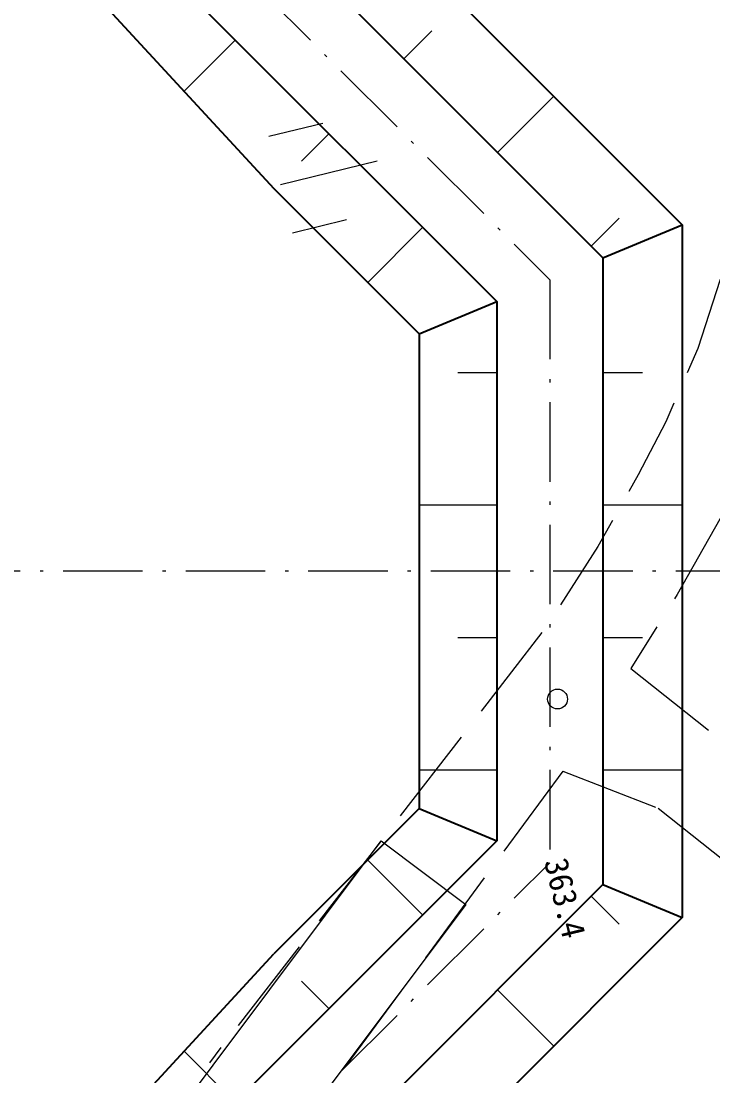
# Model space of a CAD drawing. Header units: millimetres. Extents: x -2078669 to -1085629, y -5987148 to 310365.
# Drawn here: x -1668538 to -1642424, y -1466998 to -1427195 of the extents above; entities that cross this region are included whole.
import ezdxf

# ---------------------------------------------------------------- set-up
doc = ezdxf.new("R2010")
doc.units = ezdxf.units.MM
doc.header["$LTSCALE"] = 500
doc.linetypes.add('SXF_一点短鎖線', pattern=[9.25, 6, -1.5, 0.25, -1.5])
for name, color, linetype, lineweight in [('D-BGD', 7, 'Continuous', 13), ('D-BMK', 2, 'SXF_一点短鎖線', 13), ('D-BYP-STR1', 2, 'Continuous', 13), ('D-BYP-STR2', 6, 'Continuous', 25)]:
    doc.layers.add(name, color=color, linetype=linetype, lineweight=lineweight)
doc.styles.add('MS ゴシック', font='MS Gothic.ttf')

# ---------------------------------------------------------------- blocks, each defined once
blk = doc.blocks.new('河川平面')
at = {"layer": 'D-BGD', "linetype": 'Continuous'}
for p, q in [((1651783.019081567, -2767035.47894834), (1653823.170264144, -2766540.319705504)), ((1652225.028025112, -2768857.068834675), (1655869.204497085, -2767971.316995427)), ((1652667.40559509, -2770680.024046749), (1654708.055127328, -2770183.997827841)), ((1662089.625593708, -2785764.130122514, 363401.9803583581), (1659796.965824591, -2788731.286280053, 363429.9803568447)), ((1666424.192709773, -2785555.508741493, 363404.980358196), (1665440.451654636, -2787120.434032712, 363359.9803606282)), ((1665440.451654636, -2787120.434032712, 363359.9803606282), (1668378.116546125, -2789450.353229944, 363316.9803629523)), ((1659032.623026073, -2789719.883223987, 363438.9803563583), (1656739.963256959, -2792687.039381512, 363466.9803548449)), ((1662876.686221341, -2790998.681635268, 363309.9803633307), (1660652.237572692, -2794017.7342498, 363365.9803603038)), ((1662876.686221341, -2790998.681635268, 363309.9803633307), (1666371.635743486, -2792357.08927577, 363309.9803633307)), ((1666468.907873881, -2792394.547672356, 363309.9803633307), (1669405.077716419, -2794727.067797819, 363267.9803656007)), ((1655975.122108797, -2793676.503301533, 363476.9803543044), (1653682.462339681, -2796643.659459057, 363504.980352791)), ((1659911.542031489, -2795023.384261772, 363383.980359331), (1657687.96035892, -2798042.935225968, 363439.9803563043)), ((1652918.119541158, -2797632.256402991, 363513.9803523046), (1650624.961422398, -2800600.279536603, 363541.9803507912)), ((1656946.766468063, -2799049.452214028, 363458.9803552773), (1654722.816169064, -2802067.6378525, 363514.9803522505)), ((1649547.615109659, -2802002.976433394, 363554.9803500886), (1649982.700208456, -2801430.670657658, 363549.9803503588))]:
    blk.add_line(p, q, dxfattribs=at)
at = {"layer": 'D-BGD', "linetype": 'Continuous', "extrusion": (0.6370307824557949, -0.2168421367003632, 0.7397102608149889), "elevation": 1933012.614516554}
blk.add_lwpolyline([(-2086798.679253308, -1584961.906063778), (-2089537.890516661, -1585018.375907595), (-2090541.352843128, -1584903.950171447)], dxfattribs=at)
at = {"layer": 'D-BGD', "linetype": 'Continuous', "extrusion": (-0.1784850473394423, 0.08711836549752383, 0.9800783021112532), "elevation": -183936.2187287384}
blk.add_lwpolyline([(1767338.812374038, 2737774.857744104), (1767624.039467026, 2737768.301087771), (1770887.919003403, 2737563.389621476), (1771080.935239758, 2737541.728099258)], dxfattribs=at)
at = {"layer": 'D-BGD', "linetype": 'Continuous', "extrusion": (0.0279215077844872, -0.03107704429021941, 0.9991269222282146), "elevation": 496062.066542127}
blk.add_lwpolyline([(-620640.2628791647, -3163729.439650659), (-621710.7786899686, -3164088.481098125), (-624237.5019593418, -3164782.627896589)], dxfattribs=at)
at = {"layer": 'D-BGD', "linetype": 'Continuous', "flags": 128}
for points in [[(1624340.250418191, -2870691.85051814), (1622973.450209964, -2865288.190754044), (1622059.863937374, -2860203.523386605), (1621936.138118443, -2855895.840144512), (1622100.875019834, -2850193.372675495), (1622391.730415376, -2845766.431743968), (1623448.575781737, -2840970.081437317), (1624701.267506624, -2837344.005479562), (1626776.041344037, -2832753.294447473), (1629061.804534101, -2829133.94400045), (1631525.58542532, -2825503.883995515), (1635921.659516725, -2820189.761260701), (1637929.897823393, -2817761.557226791), (1645469.835730892, -2807698.449990011), (1656019.652501093, -2793627.126751594), (1659219.847950033, -2796026.058255256)], [(1659219.847950033, -2796026.058255256), (1648670.529529467, -2810096.51451765), (1641073.213318824, -2820237.369611754), (1639083.762032361, -2822642.923087651), (1634729.119055328, -2827907.041199657), (1632408.391520408, -2831326.357924145), (1630306.696624295, -2834653.578519431), (1628421.651352211, -2838823.921797634), (1627305.160499649, -2842056.533266991), (1626363.258932123, -2846331.856806247), (1626096.927688998, -2850383.033781785), (1625937.387331952, -2855895.864777416), (1626049.763744156, -2859789.861939916), (1626886.308244841, -2864442.690744258), (1628320.337307048, -2870114.874269897), (1628490.819727905, -2870691.85051814)]]:
    blk.add_lwpolyline(points, dxfattribs=at)
at = {"layer": 'D-BGD', "linetype": 'Continuous'}
blk.add_polyline3d([(1667071.217320551, -2777111.729409912, 363441.9803561962), (1666765.297577948, -2777812.49259949, 363499.9803530613), (1665725.724979275, -2779821.693500064, 363479.9803541423), (1665370.749762831, -2780449.275000365, 363470.9803546287)], dxfattribs=at)
blk.add_circle((1662676.483028843, -2788276.840736803, 363379.9803595472), 374.999979731494, dxfattribs=at)
at = {"layer": 'D-BGD', "linetype": 'Continuous', "style": 'MS ゴシック'}
blk.add_text('363.4', height=900, rotation=283.66942145203, dxfattribs=at).set_placement((1662162.745794688, -2794403.859421905))

msp = doc.modelspace()

# ---------------------------------------------------------------- linework, layer by layer
at = {"layer": 'D-BMK'}
for p, q in [((-1695712.226873096, -1389825.114942112), (-1648584.593885418, -1436952.747929789)), ((-1648584.593885418, -1436952.747929789), (-1648584.593885029, -1458952.747910546)), ((-1695712.223851892, -1506080.38367967), (-1648584.593313689, -1458952.748242518))]:
    msp.add_line(p, q, dxfattribs=at)
at = {"layer": 'D-BMK', "linetype": 'SXF_一点短鎖線'}
msp.add_line((-1622324.633112539, -1447952.747929789), (-1736237.158088689, -1447952.747929789), dxfattribs=at)
at = {"layer": 'D-BYP-STR1'}
for p, q in [((-1654090.50969212, -1428618.405017188), (-1653029.84952034, -1427557.744845407)), ((-1660454.470721299, -1427911.298234501), (-1662385.555673402, -1429842.383186604)), ((-1650554.975786187, -1432153.93892312), (-1648433.655442627, -1430032.618579561)), ((-1656918.936815366, -1431446.832140434), (-1657954.815501905, -1432482.710826972)), ((-1647019.441880254, -1435689.472829053), (-1645958.781708474, -1434628.812657272)), ((-1653383.402909433, -1434982.366046366), (-1655455.160282511, -1437054.123419444)), ((-1652049.547570711, -1440452.747929789), (-1650584.593883235, -1440452.747929789)), ((-1646584.593885356, -1440452.747929789), (-1645084.593885356, -1440452.747929789)), ((-1653514.501258099, -1445452.747929789), (-1650584.593883146, -1445452.747929789)), ((-1646584.593885268, -1445452.747929789), (-1643584.593885268, -1445452.747929789)), ((-1652049.547570535, -1450452.747929789), (-1650584.593883058, -1450452.747929789)), ((-1646584.593885179, -1450452.747929789), (-1645084.593885179, -1450452.747929789)), ((-1653514.501257923, -1455452.747929789), (-1650584.593882969, -1455452.747929789)), ((-1646584.593885091, -1455452.747929789), (-1643584.593885091, -1455452.747929789)), ((-1653383.402909433, -1460923.129813213), (-1655455.160282511, -1458851.372440135)), ((-1647019.441880254, -1460216.023030527), (-1645958.781708474, -1461276.683202307)), ((-1656918.936815366, -1464458.663719146), (-1657954.815501905, -1463422.785032608)), ((-1650554.975786187, -1463751.55693646), (-1648433.655442627, -1465872.877280019)), ((-1660454.470721299, -1467994.197625078), (-1662385.555673402, -1466063.112672975))]:
    msp.add_line(p, q, dxfattribs=at)
at = {"layer": 'D-BYP-STR2'}
for p, q in [((-1681627.479759544, -1401081.434912089), (-1646584.593885442, -1436124.320786193)), ((-1682489.006920828, -1405876.761997297), (-1650584.593883291, -1437781.175034836)), ((-1658995.22526781, -1419471.048716705), (-1643584.593885463, -1434881.680099051)), ((-1667902.105057248, -1423868.045724148), (-1658995.22526781, -1433514.058396472)), ((-1658995.22526781, -1433514.058396472), (-1653514.501258223, -1438994.78240606)), ((-1646584.593885442, -1436124.320786193), (-1643584.593885463, -1434881.680099051)), ((-1643584.593885455, -1434881.680099061), (-1643584.593884992, -1461023.815722384)), ((-1646584.593885433, -1436124.320786202), (-1646584.593885014, -1459781.175035287)), ((-1653514.501256871, -1438994.782407411), (-1650584.593883282, -1437781.175034845)), ((-1650584.593883282, -1437781.175034845), (-1650584.593882922, -1458124.320786702)), ((-1653514.501258214, -1438994.782406069), (-1653514.501257897, -1456910.713415521)), ((-1653514.501257888, -1456910.713415513), (-1658995.22526781, -1462391.437425435)), ((-1653514.501257942, -1456910.713415567), (-1650584.593882922, -1458124.320786702)), ((-1650584.593882913, -1458124.320786694), (-1695712.226873104, -1503251.953776885)), ((-1646584.593885005, -1459781.175035277), (-1695712.226873104, -1508908.808023377)), ((-1646584.593885005, -1459781.175035277), (-1643584.593884992, -1461023.815722384)), ((-1643584.593884983, -1461023.815722375), (-1658995.22526781, -1476434.447105202)), ((-1668025.854850614, -1472171.469204699), (-1658995.22526781, -1462391.437425435))]:
    msp.add_line(p, q, dxfattribs=at)

# ---------------------------------------------------------------- block references
at = {"layer": 'D-BGD'}
msp.add_blockref('河川平面', (-3310965.811631768, 1335500.176575737), dxfattribs=at)

doc.saveas('drawing.dxf')
